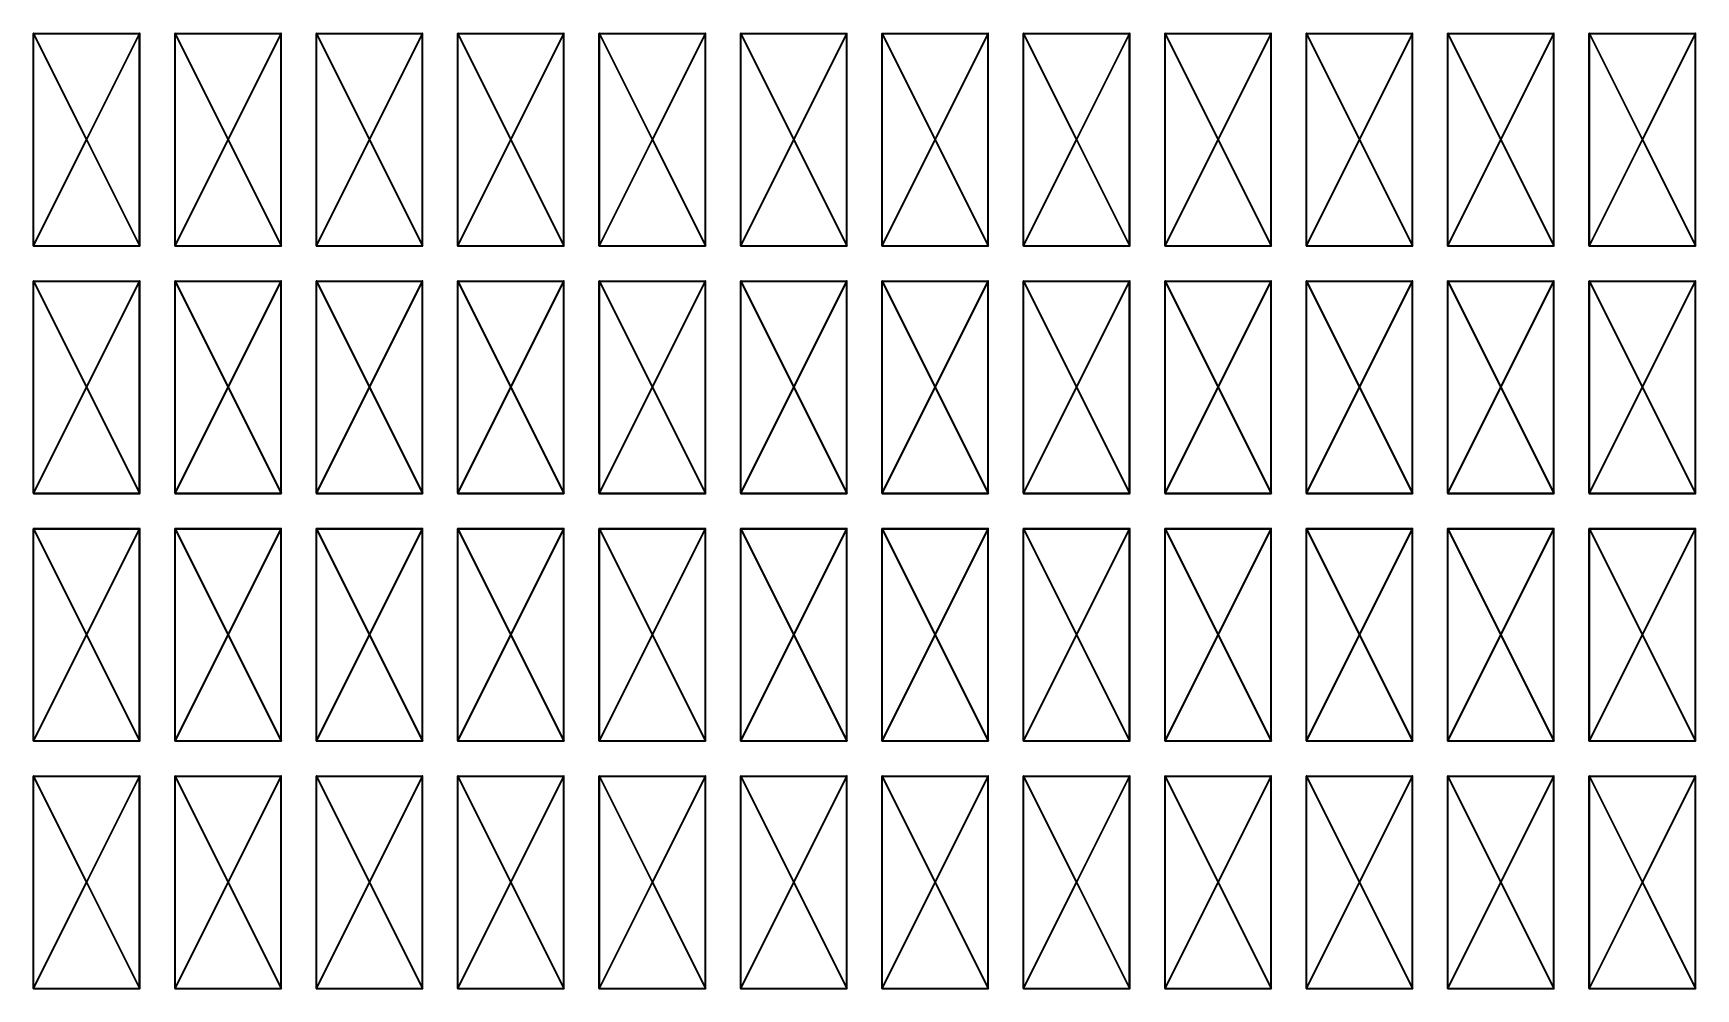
# Model space of a CAD drawing. Extents: x 180 to 415, y -346 to -71.
# Drawn here: x 179.9 to 415.1, y -346 to -210.9 of the extents above; entities that cross this region are included whole.
import ezdxf

# ---------------------------------------------------------------- set-up
doc = ezdxf.new("R2010")
doc.units = 0
doc.header["$MEASUREMENT"] = 0
doc.layers.add('BLACK', color=7, linetype='CONTINUOUS')

msp = doc.modelspace()

# ---------------------------------------------------------------- linework, layer by layer
at = {"layer": 'Black'}
for p, q in [((179.95, -240.989), (179.95, -210.989)), ((179.955, -240.967), (194.955, -210.967)), ((179.955, -211.011), (194.955, -241.011)), ((180, -210.939), (195, -210.939)), ((180, -211.039), (195, -211.039)), ((180.045, -210.967), (195.045, -240.967)), ((180.045, -241.011), (195.045, -211.011)), ((180.05, -240.989), (180.05, -210.989)), ((194.95, -240.989), (194.95, -210.989)), ((195.05, -240.989), (195.05, -210.989)), ((199.95, -240.989), (199.95, -210.989)), ((199.955, -240.967), (214.955, -210.967)), ((199.955, -211.011), (214.955, -241.011)), ((200, -210.939), (215, -210.939)), ((200, -211.039), (215, -211.039)), ((200.045, -210.967), (215.045, -240.967)), ((200.045, -241.011), (215.045, -211.011)), ((200.05, -240.989), (200.05, -210.989)), ((214.95, -240.989), (214.95, -210.989)), ((215.05, -240.989), (215.05, -210.989)), ((219.95, -240.989), (219.95, -210.989)), ((219.955, -240.967), (234.955, -210.967)), ((219.955, -211.011), (234.955, -241.011)), ((220, -210.939), (235, -210.939)), ((220, -211.039), (235, -211.039)), ((220.045, -210.967), (235.045, -240.967)), ((220.045, -241.011), (235.045, -211.011)), ((220.05, -240.989), (220.05, -210.989)), ((234.95, -240.989), (234.95, -210.989)), ((235.05, -240.989), (235.05, -210.989)), ((239.95, -240.989), (239.95, -210.989)), ((239.955, -240.967), (254.955, -210.967)), ((239.955, -211.011), (254.955, -241.011)), ((240, -210.939), (255, -210.939)), ((240, -211.039), (255, -211.039)), ((240.045, -210.967), (255.045, -240.967)), ((240.045, -241.011), (255.045, -211.011)), ((240.05, -240.989), (240.05, -210.989)), ((254.95, -240.989), (254.95, -210.989)), ((255.05, -240.989), (255.05, -210.989)), ((259.95, -240.989), (259.95, -210.989)), ((259.955, -240.967), (274.955, -210.967)), ((259.955, -211.011), (274.955, -241.011)), ((260, -210.939), (275, -210.939)), ((260, -211.039), (275, -211.039)), ((260.045, -210.967), (275.045, -240.967)), ((260.045, -241.011), (275.045, -211.011)), ((260.05, -240.989), (260.05, -210.989)), ((274.95, -240.989), (274.95, -210.989)), ((275.05, -240.989), (275.05, -210.989)), ((279.95, -240.989), (279.95, -210.989)), ((279.955, -240.967), (294.955, -210.967)), ((279.955, -211.011), (294.955, -241.011)), ((280, -210.939), (295, -210.939)), ((280, -211.039), (295, -211.039)), ((280.045, -210.967), (295.045, -240.967)), ((280.045, -241.011), (295.045, -211.011)), ((280.05, -240.989), (280.05, -210.989)), ((294.95, -240.989), (294.95, -210.989)), ((295.05, -240.989), (295.05, -210.989)), ((299.95, -240.989), (299.95, -210.989)), ((299.955, -240.967), (314.955, -210.967)), ((299.955, -211.011), (314.955, -241.011)), ((300, -210.939), (315, -210.939)), ((300, -211.039), (315, -211.039)), ((300.045, -210.967), (315.045, -240.967)), ((300.045, -241.011), (315.045, -211.011)), ((300.05, -240.989), (300.05, -210.989)), ((314.95, -240.989), (314.95, -210.989)), ((315.05, -240.989), (315.05, -210.989)), ((319.95, -240.989), (319.95, -210.989)), ((319.955, -240.967), (334.955, -210.967)), ((319.955, -211.011), (334.955, -241.011)), ((320, -210.939), (335, -210.939)), ((320, -211.039), (335, -211.039)), ((320.045, -210.967), (335.045, -240.967)), ((320.045, -241.011), (335.045, -211.011)), ((320.05, -240.989), (320.05, -210.989)), ((334.95, -240.989), (334.95, -210.989)), ((335.05, -240.989), (335.05, -210.989)), ((339.95, -240.989), (339.95, -210.989)), ((339.955, -240.967), (354.955, -210.967)), ((339.955, -211.011), (354.955, -241.011)), ((340, -210.939), (355, -210.939)), ((340, -211.039), (355, -211.039)), ((340.045, -210.967), (355.045, -240.967)), ((340.045, -241.011), (355.045, -211.011)), ((340.05, -240.989), (340.05, -210.989)), ((354.95, -240.989), (354.95, -210.989)), ((355.05, -240.989), (355.05, -210.989)), ((359.95, -240.989), (359.95, -210.989)), ((359.955, -240.967), (374.955, -210.967)), ((359.955, -211.011), (374.955, -241.011)), ((360, -210.939), (375, -210.939)), ((360, -211.039), (375, -211.039)), ((360.045, -210.967), (375.045, -240.967)), ((360.045, -241.011), (375.045, -211.011)), ((360.05, -240.989), (360.05, -210.989)), ((374.95, -240.989), (374.95, -210.989)), ((375.05, -240.989), (375.05, -210.989)), ((379.95, -240.989), (379.95, -210.989)), ((379.955, -240.967), (394.955, -210.967)), ((379.955, -211.011), (394.955, -241.011)), ((380, -210.939), (395, -210.939)), ((380, -211.039), (395, -211.039)), ((380.045, -210.967), (395.045, -240.967)), ((380.045, -241.011), (395.045, -211.011)), ((380.05, -240.989), (380.05, -210.989)), ((394.95, -240.989), (394.95, -210.989)), ((395.05, -240.989), (395.05, -210.989)), ((399.95, -240.989), (399.95, -210.989)), ((399.955, -240.967), (414.955, -210.967)), ((399.955, -211.011), (414.955, -241.011)), ((400, -210.939), (415, -210.939)), ((400, -211.039), (415, -211.039)), ((400.045, -210.967), (415.045, -240.967)), ((400.045, -241.011), (415.045, -211.011)), ((400.05, -240.989), (400.05, -210.989)), ((414.95, -240.989), (414.95, -210.989)), ((415.05, -240.989), (415.05, -210.989)), ((180, -240.939), (195, -240.939)), ((180, -241.039), (195, -241.039)), ((200, -240.939), (215, -240.939)), ((200, -241.039), (215, -241.039)), ((220, -240.939), (235, -240.939)), ((220, -241.039), (235, -241.039)), ((240, -240.939), (255, -240.939)), ((240, -241.039), (255, -241.039)), ((260, -240.939), (275, -240.939)), ((260, -241.039), (275, -241.039)), ((280, -240.939), (295, -240.939)), ((280, -241.039), (295, -241.039)), ((300, -240.939), (315, -240.939)), ((300, -241.039), (315, -241.039)), ((320, -240.939), (335, -240.939)), ((320, -241.039), (335, -241.039)), ((340, -240.939), (355, -240.939)), ((340, -241.039), (355, -241.039)), ((360, -240.939), (375, -240.939)), ((360, -241.039), (375, -241.039)), ((380, -240.939), (395, -240.939)), ((380, -241.039), (395, -241.039)), ((400, -240.939), (415, -240.939)), ((400, -241.039), (415, -241.039)), ((179.95, -275.989), (179.95, -245.989)), ((179.955, -275.967), (194.955, -245.967)), ((179.955, -246.011), (194.955, -276.011)), ((180, -245.939), (195, -245.939)), ((180, -246.039), (195, -246.039)), ((180.045, -245.967), (195.045, -275.967)), ((180.045, -276.011), (195.045, -246.011)), ((180.05, -275.989), (180.05, -245.989)), ((194.95, -275.989), (194.95, -245.989)), ((195.05, -275.989), (195.05, -245.989)), ((199.95, -275.989), (199.95, -245.989)), ((199.955, -275.967), (214.955, -245.967)), ((199.955, -246.011), (214.955, -276.011)), ((200, -245.939), (215, -245.939)), ((200, -246.039), (215, -246.039)), ((200.045, -245.967), (215.045, -275.967)), ((200.045, -276.011), (215.045, -246.011)), ((200.05, -275.989), (200.05, -245.989)), ((214.95, -275.989), (214.95, -245.989)), ((215.05, -275.989), (215.05, -245.989)), ((219.95, -275.989), (219.95, -245.989)), ((219.955, -275.967), (234.955, -245.967)), ((219.955, -246.011), (234.955, -276.011)), ((220, -245.939), (235, -245.939)), ((220, -246.039), (235, -246.039)), ((220.045, -245.967), (235.045, -275.967)), ((220.045, -276.011), (235.045, -246.011)), ((220.05, -275.989), (220.05, -245.989)), ((234.95, -275.989), (234.95, -245.989)), ((235.05, -275.989), (235.05, -245.989)), ((239.95, -275.989), (239.95, -245.989)), ((239.955, -275.967), (254.955, -245.967)), ((239.955, -246.011), (254.955, -276.011)), ((240, -245.939), (255, -245.939)), ((240, -246.039), (255, -246.039)), ((240.045, -245.967), (255.045, -275.967)), ((240.045, -276.011), (255.045, -246.011)), ((240.05, -275.989), (240.05, -245.989)), ((254.95, -275.989), (254.95, -245.989)), ((255.05, -275.989), (255.05, -245.989)), ((259.95, -275.989), (259.95, -245.989)), ((259.955, -275.967), (274.955, -245.967)), ((259.955, -246.011), (274.955, -276.011)), ((260, -245.939), (275, -245.939)), ((260, -246.039), (275, -246.039)), ((260.045, -245.967), (275.045, -275.967)), ((260.045, -276.011), (275.045, -246.011)), ((260.05, -275.989), (260.05, -245.989)), ((274.95, -275.989), (274.95, -245.989)), ((275.05, -275.989), (275.05, -245.989)), ((279.95, -275.989), (279.95, -245.989)), ((279.955, -275.967), (294.955, -245.967)), ((279.955, -246.011), (294.955, -276.011)), ((280, -245.939), (295, -245.939)), ((280, -246.039), (295, -246.039)), ((280.045, -245.967), (295.045, -275.967)), ((280.045, -276.011), (295.045, -246.011)), ((280.05, -275.989), (280.05, -245.989)), ((294.95, -275.989), (294.95, -245.989)), ((295.05, -275.989), (295.05, -245.989)), ((299.95, -275.989), (299.95, -245.989)), ((299.955, -275.967), (314.955, -245.967)), ((299.955, -246.011), (314.955, -276.011)), ((300, -245.939), (315, -245.939)), ((300, -246.039), (315, -246.039)), ((300.045, -245.967), (315.045, -275.967)), ((300.045, -276.011), (315.045, -246.011)), ((300.05, -275.989), (300.05, -245.989)), ((314.95, -275.989), (314.95, -245.989)), ((315.05, -275.989), (315.05, -245.989)), ((319.95, -275.989), (319.95, -245.989)), ((319.955, -275.967), (334.955, -245.967)), ((319.955, -246.011), (334.955, -276.011)), ((320, -245.939), (335, -245.939)), ((320, -246.039), (335, -246.039)), ((320.045, -245.967), (335.045, -275.967)), ((320.045, -276.011), (335.045, -246.011)), ((320.05, -275.989), (320.05, -245.989)), ((334.95, -275.989), (334.95, -245.989)), ((335.05, -275.989), (335.05, -245.989)), ((339.95, -275.989), (339.95, -245.989)), ((339.955, -275.967), (354.955, -245.967)), ((339.955, -246.011), (354.955, -276.011)), ((340, -245.939), (355, -245.939)), ((340, -246.039), (355, -246.039)), ((340.045, -245.967), (355.045, -275.967)), ((340.045, -276.011), (355.045, -246.011)), ((340.05, -275.989), (340.05, -245.989)), ((354.95, -275.989), (354.95, -245.989)), ((355.05, -275.989), (355.05, -245.989)), ((359.95, -275.989), (359.95, -245.989)), ((359.955, -275.967), (374.955, -245.967)), ((359.955, -246.011), (374.955, -276.011)), ((360, -245.939), (375, -245.939)), ((360, -246.039), (375, -246.039)), ((360.045, -245.967), (375.045, -275.967)), ((360.045, -276.011), (375.045, -246.011)), ((360.05, -275.989), (360.05, -245.989)), ((374.95, -275.989), (374.95, -245.989)), ((375.05, -275.989), (375.05, -245.989)), ((379.95, -275.989), (379.95, -245.989)), ((379.955, -275.967), (394.955, -245.967)), ((379.955, -246.011), (394.955, -276.011)), ((380, -245.939), (395, -245.939)), ((380, -246.039), (395, -246.039)), ((380.045, -245.967), (395.045, -275.967)), ((380.045, -276.011), (395.045, -246.011)), ((380.05, -275.989), (380.05, -245.989)), ((394.95, -275.989), (394.95, -245.989)), ((395.05, -275.989), (395.05, -245.989)), ((399.95, -275.989), (399.95, -245.989)), ((399.955, -275.967), (414.955, -245.967)), ((399.955, -246.011), (414.955, -276.011)), ((400, -245.939), (415, -245.939)), ((400, -246.039), (415, -246.039)), ((400.045, -245.967), (415.045, -275.967)), ((400.045, -276.011), (415.045, -246.011)), ((400.05, -275.989), (400.05, -245.989)), ((414.95, -275.989), (414.95, -245.989)), ((415.05, -275.989), (415.05, -245.989)), ((180, -275.939), (195, -275.939)), ((180, -276.039), (195, -276.039)), ((200, -275.939), (215, -275.939)), ((200, -276.039), (215, -276.039)), ((220, -275.939), (235, -275.939)), ((220, -276.039), (235, -276.039)), ((240, -275.939), (255, -275.939)), ((240, -276.039), (255, -276.039)), ((260, -275.939), (275, -275.939)), ((260, -276.039), (275, -276.039)), ((280, -275.939), (295, -275.939)), ((280, -276.039), (295, -276.039)), ((300, -275.939), (315, -275.939)), ((300, -276.039), (315, -276.039)), ((320, -275.939), (335, -275.939)), ((320, -276.039), (335, -276.039)), ((340, -275.939), (355, -275.939)), ((340, -276.039), (355, -276.039)), ((360, -275.939), (375, -275.939)), ((360, -276.039), (375, -276.039)), ((380, -275.939), (395, -275.939)), ((380, -276.039), (395, -276.039)), ((400, -275.939), (415, -275.939)), ((400, -276.039), (415, -276.039)), ((179.95, -310.989), (179.95, -280.989)), ((179.955, -310.967), (194.955, -280.967)), ((179.955, -310.967), (194.955, -280.967)), ((179.955, -281.011), (194.955, -311.011)), ((179.955, -281.011), (194.955, -311.011)), ((180, -280.939), (195, -280.939)), ((180, -281.039), (195, -281.039)), ((180.045, -280.967), (195.045, -310.967)), ((180.045, -280.967), (195.045, -310.967)), ((180.045, -311.011), (195.045, -281.011)), ((180.045, -311.011), (195.045, -281.011)), ((180.05, -310.989), (180.05, -280.989)), ((194.95, -310.989), (194.95, -280.989)), ((195.05, -310.989), (195.05, -280.989)), ((199.95, -310.989), (199.95, -280.989)), ((199.955, -310.967), (214.955, -280.967)), ((199.955, -281.011), (214.955, -311.011)), ((200, -280.939), (215, -280.939)), ((200, -281.039), (215, -281.039)), ((200.045, -280.967), (215.045, -310.967)), ((200.045, -311.011), (215.045, -281.011)), ((200.05, -310.989), (200.05, -280.989)), ((214.95, -310.989), (214.95, -280.989)), ((215.05, -310.989), (215.05, -280.989)), ((219.95, -310.989), (219.95, -280.989)), ((219.955, -310.967), (234.955, -280.967)), ((219.955, -281.011), (234.955, -311.011)), ((220, -280.939), (235, -280.939)), ((220, -281.039), (235, -281.039)), ((220.045, -280.967), (235.045, -310.967)), ((220.045, -311.011), (235.045, -281.011)), ((220.05, -310.989), (220.05, -280.989)), ((234.95, -310.989), (234.95, -280.989)), ((235.05, -310.989), (235.05, -280.989)), ((239.95, -310.989), (239.95, -280.989)), ((239.955, -310.967), (254.955, -280.967)), ((239.955, -281.011), (254.955, -311.011)), ((240, -280.939), (255, -280.939)), ((240, -281.039), (255, -281.039)), ((240.045, -280.967), (255.045, -310.967)), ((240.045, -311.011), (255.045, -281.011)), ((240.05, -310.989), (240.05, -280.989)), ((254.95, -310.989), (254.95, -280.989)), ((255.05, -310.989), (255.05, -280.989)), ((259.95, -310.989), (259.95, -280.989)), ((259.955, -310.967), (274.955, -280.967)), ((259.955, -281.011), (274.955, -311.011)), ((260, -280.939), (275, -280.939)), ((260, -281.039), (275, -281.039)), ((260.045, -280.967), (275.045, -310.967)), ((260.045, -311.011), (275.045, -281.011)), ((260.05, -310.989), (260.05, -280.989)), ((274.95, -310.989), (274.95, -280.989)), ((275.05, -310.989), (275.05, -280.989)), ((279.95, -310.989), (279.95, -280.989)), ((279.955, -310.967), (294.955, -280.967)), ((279.955, -281.011), (294.955, -311.011)), ((280, -280.939), (295, -280.939)), ((280, -281.039), (295, -281.039)), ((280.045, -280.967), (295.045, -310.967)), ((280.045, -311.011), (295.045, -281.011)), ((280.05, -310.989), (280.05, -280.989)), ((294.95, -310.989), (294.95, -280.989)), ((295.05, -310.989), (295.05, -280.989)), ((299.95, -310.989), (299.95, -280.989)), ((299.955, -310.967), (314.955, -280.967)), ((299.955, -281.011), (314.955, -311.011)), ((300, -280.939), (315, -280.939)), ((300, -281.039), (315, -281.039)), ((300.045, -280.967), (315.045, -310.967)), ((300.045, -311.011), (315.045, -281.011)), ((300.05, -310.989), (300.05, -280.989)), ((314.95, -310.989), (314.95, -280.989)), ((315.05, -310.989), (315.05, -280.989)), ((319.95, -310.989), (319.95, -280.989)), ((319.955, -310.967), (334.955, -280.967)), ((319.955, -281.011), (334.955, -311.011)), ((320, -280.939), (335, -280.939)), ((320, -281.039), (335, -281.039)), ((320.045, -280.967), (335.045, -310.967)), ((320.045, -311.011), (335.045, -281.011)), ((320.05, -310.989), (320.05, -280.989)), ((334.95, -310.989), (334.95, -280.989)), ((335.05, -310.989), (335.05, -280.989)), ((339.95, -310.989), (339.95, -280.989)), ((339.955, -310.967), (354.955, -280.967)), ((339.955, -281.011), (354.955, -311.011)), ((340, -280.939), (355, -280.939)), ((340, -281.039), (355, -281.039)), ((340.045, -280.967), (355.045, -310.967)), ((340.045, -311.011), (355.045, -281.011)), ((340.05, -310.989), (340.05, -280.989)), ((354.95, -310.989), (354.95, -280.989)), ((355.05, -310.989), (355.05, -280.989)), ((359.95, -310.989), (359.95, -280.989)), ((359.955, -310.967), (374.955, -280.967)), ((359.955, -281.011), (374.955, -311.011)), ((360, -280.939), (375, -280.939)), ((360, -281.039), (375, -281.039)), ((360.045, -280.967), (375.045, -310.967)), ((360.045, -311.011), (375.045, -281.011)), ((360.05, -310.989), (360.05, -280.989)), ((374.95, -310.989), (374.95, -280.989)), ((375.05, -310.989), (375.05, -280.989)), ((379.95, -310.989), (379.95, -280.989)), ((379.955, -310.967), (394.955, -280.967)), ((379.955, -281.011), (394.955, -311.011)), ((380, -280.939), (395, -280.939)), ((380, -281.039), (395, -281.039)), ((380.045, -280.967), (395.045, -310.967)), ((380.045, -311.011), (395.045, -281.011)), ((380.05, -310.989), (380.05, -280.989)), ((394.95, -310.989), (394.95, -280.989)), ((395.05, -310.989), (395.05, -280.989)), ((399.95, -310.989), (399.95, -280.989)), ((399.955, -310.967), (414.955, -280.967)), ((399.955, -281.011), (414.955, -311.011)), ((400, -280.939), (415, -280.939)), ((400, -281.039), (415, -281.039)), ((400.045, -280.967), (415.045, -310.967)), ((400.045, -311.011), (415.045, -281.011)), ((400.05, -310.989), (400.05, -280.989)), ((414.95, -310.989), (414.95, -280.989)), ((415.05, -310.989), (415.05, -280.989)), ((180, -310.939), (195, -310.939)), ((180, -311.039), (195, -311.039)), ((200, -310.939), (215, -310.939)), ((200, -311.039), (215, -311.039)), ((220, -310.939), (235, -310.939)), ((220, -311.039), (235, -311.039)), ((240, -310.939), (255, -310.939)), ((240, -311.039), (255, -311.039)), ((260, -310.939), (275, -310.939)), ((260, -311.039), (275, -311.039)), ((280, -310.939), (295, -310.939)), ((280, -311.039), (295, -311.039)), ((300, -310.939), (315, -310.939)), ((300, -311.039), (315, -311.039)), ((320, -310.939), (335, -310.939)), ((320, -311.039), (335, -311.039)), ((340, -310.939), (355, -310.939)), ((340, -311.039), (355, -311.039)), ((360, -310.939), (375, -310.939)), ((360, -311.039), (375, -311.039)), ((380, -310.939), (395, -310.939)), ((380, -311.039), (395, -311.039)), ((400, -310.939), (415, -310.939)), ((400, -311.039), (415, -311.039)), ((179.95, -345.989), (179.95, -315.989)), ((179.955, -345.967), (194.955, -315.967)), ((179.955, -345.967), (194.955, -315.967)), ((179.955, -316.011), (194.955, -346.011)), ((179.955, -316.011), (194.955, -346.011)), ((180, -315.939), (195, -315.939)), ((180, -316.039), (195, -316.039)), ((180.045, -315.967), (195.045, -345.967)), ((180.045, -315.967), (195.045, -345.967)), ((180.045, -346.011), (195.045, -316.011)), ((180.045, -346.011), (195.045, -316.011)), ((180.05, -345.989), (180.05, -315.989)), ((194.95, -345.989), (194.95, -315.989)), ((195.05, -345.989), (195.05, -315.989)), ((199.95, -345.989), (199.95, -315.989)), ((199.955, -345.967), (214.955, -315.967)), ((199.955, -345.967), (214.955, -315.967)), ((199.955, -316.011), (214.955, -346.011)), ((199.955, -316.011), (214.955, -346.011)), ((200, -315.939), (215, -315.939)), ((200, -316.039), (215, -316.039)), ((200.045, -315.967), (215.045, -345.967)), ((200.045, -315.967), (215.045, -345.967)), ((200.045, -346.011), (215.045, -316.011)), ((200.045, -346.011), (215.045, -316.011)), ((200.05, -345.989), (200.05, -315.989)), ((214.95, -345.989), (214.95, -315.989)), ((215.05, -345.989), (215.05, -315.989)), ((219.95, -345.989), (219.95, -315.989)), ((219.955, -345.967), (234.955, -315.967)), ((219.955, -316.011), (234.955, -346.011)), ((220, -315.939), (235, -315.939)), ((220, -316.039), (235, -316.039)), ((220.045, -315.967), (235.045, -345.967)), ((220.045, -346.011), (235.045, -316.011)), ((220.05, -345.989), (220.05, -315.989)), ((234.95, -345.989), (234.95, -315.989)), ((235.05, -345.989), (235.05, -315.989)), ((239.95, -345.989), (239.95, -315.989)), ((239.955, -345.967), (254.955, -315.967)), ((239.955, -316.011), (254.955, -346.011)), ((240, -315.939), (255, -315.939)), ((240, -316.039), (255, -316.039)), ((240.045, -315.967), (255.045, -345.967)), ((240.045, -346.011), (255.045, -316.011)), ((240.05, -345.989), (240.05, -315.989)), ((254.95, -345.989), (254.95, -315.989)), ((255.05, -345.989), (255.05, -315.989)), ((259.95, -345.989), (259.95, -315.989)), ((259.955, -345.967), (274.955, -315.967)), ((259.955, -316.011), (274.955, -346.011)), ((260, -315.939), (275, -315.939)), ((260, -316.039), (275, -316.039)), ((260.045, -315.967), (275.045, -345.967)), ((260.045, -346.011), (275.045, -316.011)), ((260.05, -345.989), (260.05, -315.989)), ((274.95, -345.989), (274.95, -315.989)), ((275.05, -345.989), (275.05, -315.989)), ((279.95, -345.989), (279.95, -315.989)), ((279.955, -345.967), (294.955, -315.967)), ((279.955, -316.011), (294.955, -346.011)), ((280, -315.939), (295, -315.939)), ((280, -316.039), (295, -316.039)), ((280.045, -315.967), (295.045, -345.967)), ((280.045, -346.011), (295.045, -316.011)), ((280.05, -345.989), (280.05, -315.989)), ((294.95, -345.989), (294.95, -315.989)), ((295.05, -345.989), (295.05, -315.989)), ((299.95, -345.989), (299.95, -315.989)), ((299.955, -345.967), (314.955, -315.967)), ((299.955, -316.011), (314.955, -346.011)), ((300, -315.939), (315, -315.939)), ((300, -316.039), (315, -316.039)), ((300.045, -315.967), (315.045, -345.967)), ((300.045, -346.011), (315.045, -316.011)), ((300.05, -345.989), (300.05, -315.989)), ((314.95, -345.989), (314.95, -315.989)), ((315.05, -345.989), (315.05, -315.989)), ((319.95, -345.989), (319.95, -315.989)), ((319.955, -345.967), (334.955, -315.967)), ((319.955, -316.011), (334.955, -346.011)), ((320, -315.939), (335, -315.939)), ((320, -316.039), (335, -316.039)), ((320.045, -315.967), (335.045, -345.967)), ((320.045, -346.011), (335.045, -316.011)), ((320.05, -345.989), (320.05, -315.989)), ((334.95, -345.989), (334.95, -315.989)), ((335.05, -345.989), (335.05, -315.989)), ((339.95, -345.989), (339.95, -315.989)), ((339.955, -345.967), (354.955, -315.967)), ((339.955, -316.011), (354.955, -346.011)), ((340, -315.939), (355, -315.939)), ((340, -316.039), (355, -316.039)), ((340.045, -315.967), (355.045, -345.967)), ((340.045, -346.011), (355.045, -316.011)), ((340.05, -345.989), (340.05, -315.989)), ((354.95, -345.989), (354.95, -315.989)), ((355.05, -345.989), (355.05, -315.989)), ((359.95, -345.989), (359.95, -315.989)), ((359.955, -345.967), (374.955, -315.967)), ((359.955, -316.011), (374.955, -346.011)), ((360, -315.939), (375, -315.939)), ((360, -316.039), (375, -316.039)), ((360.045, -315.967), (375.045, -345.967)), ((360.045, -346.011), (375.045, -316.011)), ((360.05, -345.989), (360.05, -315.989)), ((374.95, -345.989), (374.95, -315.989)), ((375.05, -345.989), (375.05, -315.989)), ((379.95, -345.989), (379.95, -315.989)), ((379.955, -345.967), (394.955, -315.967)), ((379.955, -316.011), (394.955, -346.011)), ((380, -315.939), (395, -315.939)), ((380, -316.039), (395, -316.039)), ((380.045, -315.967), (395.045, -345.967)), ((380.045, -346.011), (395.045, -316.011)), ((380.05, -345.989), (380.05, -315.989)), ((394.95, -345.989), (394.95, -315.989)), ((395.05, -345.989), (395.05, -315.989)), ((399.95, -345.989), (399.95, -315.989)), ((399.955, -345.967), (414.955, -315.967)), ((399.955, -316.011), (414.955, -346.011)), ((400, -315.939), (415, -315.939)), ((400, -316.039), (415, -316.039)), ((400.045, -315.967), (415.045, -345.967)), ((400.045, -346.011), (415.045, -316.011)), ((400.05, -345.989), (400.05, -315.989)), ((414.95, -345.989), (414.95, -315.989)), ((415.05, -345.989), (415.05, -315.989)), ((180, -345.939), (195, -345.939)), ((180, -346.039), (195, -346.039)), ((200, -345.939), (215, -345.939)), ((200, -346.039), (215, -346.039)), ((220, -345.939), (235, -345.939)), ((220, -346.039), (235, -346.039)), ((240, -345.939), (255, -345.939)), ((240, -346.039), (255, -346.039)), ((260, -345.939), (275, -345.939)), ((260, -346.039), (275, -346.039)), ((280, -345.939), (295, -345.939)), ((280, -346.039), (295, -346.039)), ((300, -345.939), (315, -345.939)), ((300, -346.039), (315, -346.039)), ((320, -345.939), (335, -345.939)), ((320, -346.039), (335, -346.039)), ((340, -345.939), (355, -345.939)), ((340, -346.039), (355, -346.039)), ((360, -345.939), (375, -345.939)), ((360, -346.039), (375, -346.039)), ((380, -345.939), (395, -345.939)), ((380, -346.039), (395, -346.039)), ((400, -345.939), (415, -345.939)), ((400, -346.039), (415, -346.039))]:
    msp.add_line(p, q, dxfattribs=at)
for centre, start, end in [((180, -210.989), 26.5651, 206.565), ((180, -210.989), 90, 270), ((180, -210.989), 360, 540), ((195, -210.989), 360, 540), ((195, -210.989), 333.435, 513.435), ((195, -210.989), 270, 450), ((200, -210.989), 26.5651, 206.565), ((200, -210.989), 90, 270), ((200, -210.989), 360, 540), ((215, -210.989), 360, 540), ((215, -210.989), 333.435, 513.435), ((215, -210.989), 270, 450), ((220, -210.989), 26.5651, 206.565), ((220, -210.989), 90, 270), ((220, -210.989), 360, 540), ((235, -210.989), 360, 540), ((235, -210.989), 333.435, 513.435), ((235, -210.989), 270, 450), ((240, -210.989), 26.5651, 206.565), ((240, -210.989), 90, 270), ((240, -210.989), 360, 540), ((255, -210.989), 360, 540), ((255, -210.989), 333.435, 513.435), ((255, -210.989), 270, 450), ((260, -210.989), 26.5651, 206.565), ((260, -210.989), 90, 270), ((260, -210.989), 360, 540), ((275, -210.989), 360, 540), ((275, -210.989), 333.435, 513.435), ((275, -210.989), 270, 450), ((280, -210.989), 26.5651, 206.565), ((280, -210.989), 90, 270), ((280, -210.989), 360, 540), ((295, -210.989), 360, 540), ((295, -210.989), 333.435, 513.435), ((295, -210.989), 270, 450), ((300, -210.989), 26.5651, 206.565), ((300, -210.989), 90, 270), ((300, -210.989), 360, 540), ((315, -210.989), 360, 540), ((315, -210.989), 333.435, 513.435), ((315, -210.989), 270, 450), ((320, -210.989), 26.5651, 206.565), ((320, -210.989), 90, 270), ((320, -210.989), 360, 540), ((335, -210.989), 360, 540), ((335, -210.989), 333.435, 513.435), ((335, -210.989), 270, 450), ((340, -210.989), 26.5651, 206.565), ((340, -210.989), 90, 270), ((340, -210.989), 360, 540), ((355, -210.989), 360, 540), ((355, -210.989), 333.435, 513.435), ((355, -210.989), 270, 450), ((360, -210.989), 26.5651, 206.565), ((360, -210.989), 90, 270), ((360, -210.989), 360, 540), ((375, -210.989), 360, 540), ((375, -210.989), 333.435, 513.435), ((375, -210.989), 270, 450), ((380, -210.989), 26.5651, 206.565), ((380, -210.989), 90, 270), ((380, -210.989), 360, 540), ((395, -210.989), 360, 540), ((395, -210.989), 333.435, 513.435), ((395, -210.989), 270, 450), ((400, -210.989), 26.5651, 206.565), ((400, -210.989), 90, 270), ((400, -210.989), 360, 540), ((415, -210.989), 360, 540), ((415, -210.989), 333.435, 513.435), ((415, -210.989), 270, 450), ((180, -240.989), 90, 270), ((180, -240.989), 153.435, 333.435), ((180, -240.989), 180, 360), ((195, -240.989), 180, 360), ((195, -240.989), 206.565, 386.565), ((195, -240.989), 270, 450), ((200, -240.989), 90, 270), ((200, -240.989), 153.435, 333.435), ((200, -240.989), 180, 360), ((215, -240.989), 180, 360), ((215, -240.989), 206.565, 386.565), ((215, -240.989), 270, 450), ((220, -240.989), 90, 270), ((220, -240.989), 153.435, 333.435), ((220, -240.989), 180, 360), ((235, -240.989), 180, 360), ((235, -240.989), 206.565, 386.565), ((235, -240.989), 270, 450), ((240, -240.989), 90, 270), ((240, -240.989), 153.435, 333.435), ((240, -240.989), 180, 360), ((255, -240.989), 180, 360), ((255, -240.989), 206.565, 386.565), ((255, -240.989), 270, 450), ((260, -240.989), 90, 270), ((260, -240.989), 153.435, 333.435), ((260, -240.989), 180, 360), ((275, -240.989), 180, 360), ((275, -240.989), 206.565, 386.565), ((275, -240.989), 270, 450), ((280, -240.989), 90, 270), ((280, -240.989), 153.435, 333.435), ((280, -240.989), 180, 360), ((295, -240.989), 180, 360), ((295, -240.989), 206.565, 386.565), ((295, -240.989), 270, 450), ((300, -240.989), 90, 270), ((300, -240.989), 153.435, 333.435), ((300, -240.989), 180, 360), ((315, -240.989), 180, 360), ((315, -240.989), 206.565, 386.565), ((315, -240.989), 270, 450), ((320, -240.989), 90, 270), ((320, -240.989), 153.435, 333.435), ((320, -240.989), 180, 360), ((335, -240.989), 180, 360), ((335, -240.989), 206.565, 386.565), ((335, -240.989), 270, 450), ((340, -240.989), 90, 270), ((340, -240.989), 153.435, 333.435), ((340, -240.989), 180, 360), ((355, -240.989), 180, 360), ((355, -240.989), 206.565, 386.565), ((355, -240.989), 270, 450), ((360, -240.989), 90, 270), ((360, -240.989), 153.435, 333.435), ((360, -240.989), 180, 360), ((375, -240.989), 180, 360), ((375, -240.989), 206.565, 386.565), ((375, -240.989), 270, 450), ((380, -240.989), 90, 270), ((380, -240.989), 153.435, 333.435), ((380, -240.989), 180, 360), ((395, -240.989), 180, 360), ((395, -240.989), 206.565, 386.565), ((395, -240.989), 270, 450), ((400, -240.989), 90, 270), ((400, -240.989), 153.435, 333.435), ((400, -240.989), 180, 360), ((415, -240.989), 180, 360), ((415, -240.989), 206.565, 386.565), ((415, -240.989), 270, 450), ((180, -245.989), 26.5651, 206.565), ((180, -245.989), 90, 270), ((180, -245.989), 360, 540), ((195, -245.989), 360, 540), ((195, -245.989), 333.435, 513.435), ((195, -245.989), 270, 450), ((200, -245.989), 26.5651, 206.565), ((200, -245.989), 90, 270), ((200, -245.989), 360, 540), ((215, -245.989), 360, 540), ((215, -245.989), 333.435, 513.435), ((215, -245.989), 270, 450), ((220, -245.989), 26.5651, 206.565), ((220, -245.989), 90, 270), ((220, -245.989), 360, 540), ((235, -245.989), 360, 540), ((235, -245.989), 333.435, 513.435), ((235, -245.989), 270, 450), ((240, -245.989), 26.5651, 206.565), ((240, -245.989), 90, 270), ((240, -245.989), 360, 540), ((255, -245.989), 360, 540), ((255, -245.989), 333.435, 513.435), ((255, -245.989), 270, 450), ((260, -245.989), 26.5651, 206.565), ((260, -245.989), 90, 270), ((260, -245.989), 360, 540), ((275, -245.989), 360, 540), ((275, -245.989), 333.435, 513.435), ((275, -245.989), 270, 450), ((280, -245.989), 26.5651, 206.565), ((280, -245.989), 90, 270), ((280, -245.989), 360, 540), ((295, -245.989), 360, 540), ((295, -245.989), 333.435, 513.435), ((295, -245.989), 270, 450), ((300, -245.989), 26.5651, 206.565), ((300, -245.989), 90, 270), ((300, -245.989), 360, 540), ((315, -245.989), 360, 540), ((315, -245.989), 333.435, 513.435), ((315, -245.989), 270, 450), ((320, -245.989), 26.5651, 206.565), ((320, -245.989), 90, 270), ((320, -245.989), 360, 540), ((335, -245.989), 360, 540), ((335, -245.989), 333.435, 513.435), ((335, -245.989), 270, 450), ((340, -245.989), 26.5651, 206.565), ((340, -245.989), 90, 270), ((340, -245.989), 360, 540), ((355, -245.989), 360, 540), ((355, -245.989), 333.435, 513.435), ((355, -245.989), 270, 450), ((360, -245.989), 26.5651, 206.565), ((360, -245.989), 90, 270), ((360, -245.989), 360, 540), ((375, -245.989), 360, 540), ((375, -245.989), 333.435, 513.435), ((375, -245.989), 270, 450), ((380, -245.989), 26.5651, 206.565), ((380, -245.989), 90, 270), ((380, -245.989), 360, 540), ((395, -245.989), 360, 540), ((395, -245.989), 333.435, 513.435), ((395, -245.989), 270, 450), ((400, -245.989), 26.5651, 206.565), ((400, -245.989), 90, 270), ((400, -245.989), 360, 540), ((415, -245.989), 360, 540), ((415, -245.989), 333.435, 513.435), ((415, -245.989), 270, 450), ((180, -275.989), 90, 270), ((180, -275.989), 153.435, 333.435), ((180, -275.989), 180, 360), ((195, -275.989), 180, 360), ((195, -275.989), 206.565, 386.565), ((195, -275.989), 270, 450), ((200, -275.989), 90, 270), ((200, -275.989), 153.435, 333.435), ((200, -275.989), 180, 360), ((215, -275.989), 180, 360), ((215, -275.989), 206.565, 386.565), ((215, -275.989), 270, 450), ((220, -275.989), 90, 270), ((220, -275.989), 153.435, 333.435), ((220, -275.989), 180, 360), ((235, -275.989), 180, 360), ((235, -275.989), 206.565, 386.565), ((235, -275.989), 270, 450), ((240, -275.989), 90, 270), ((240, -275.989), 153.435, 333.435), ((240, -275.989), 180, 360), ((255, -275.989), 180, 360), ((255, -275.989), 206.565, 386.565), ((255, -275.989), 270, 450), ((260, -275.989), 90, 270), ((260, -275.989), 153.435, 333.435), ((260, -275.989), 180, 360), ((275, -275.989), 180, 360), ((275, -275.989), 206.565, 386.565), ((275, -275.989), 270, 450), ((280, -275.989), 90, 270), ((280, -275.989), 153.435, 333.435), ((280, -275.989), 180, 360), ((295, -275.989), 180, 360), ((295, -275.989), 206.565, 386.565), ((295, -275.989), 270, 450), ((300, -275.989), 90, 270), ((300, -275.989), 153.435, 333.435), ((300, -275.989), 180, 360), ((315, -275.989), 180, 360), ((315, -275.989), 206.565, 386.565), ((315, -275.989), 270, 450), ((320, -275.989), 90, 270), ((320, -275.989), 153.435, 333.435), ((320, -275.989), 180, 360), ((335, -275.989), 180, 360), ((335, -275.989), 206.565, 386.565), ((335, -275.989), 270, 450), ((340, -275.989), 90, 270), ((340, -275.989), 153.435, 333.435), ((340, -275.989), 180, 360), ((355, -275.989), 180, 360), ((355, -275.989), 206.565, 386.565), ((355, -275.989), 270, 450), ((360, -275.989), 90, 270), ((360, -275.989), 153.435, 333.435), ((360, -275.989), 180, 360), ((375, -275.989), 180, 360), ((375, -275.989), 206.565, 386.565), ((375, -275.989), 270, 450), ((380, -275.989), 90, 270), ((380, -275.989), 153.435, 333.435), ((380, -275.989), 180, 360), ((395, -275.989), 180, 360), ((395, -275.989), 206.565, 386.565), ((395, -275.989), 270, 450), ((400, -275.989), 90, 270), ((400, -275.989), 153.435, 333.435), ((400, -275.989), 180, 360), ((415, -275.989), 180, 360), ((415, -275.989), 206.565, 386.565), ((415, -275.989), 270, 450), ((180, -280.989), 26.5651, 206.565), ((180, -280.989), 26.5651, 206.565), ((180, -280.989), 90, 270), ((180, -280.989), 360, 540), ((195, -280.989), 360, 540), ((195, -280.989), 333.435, 513.435), ((195, -280.989), 333.435, 513.435), ((195, -280.989), 270, 450), ((200, -280.989), 26.5651, 206.565), ((200, -280.989), 90, 270), ((200, -280.989), 360, 540), ((215, -280.989), 360, 540), ((215, -280.989), 333.435, 513.435), ((215, -280.989), 270, 450), ((220, -280.989), 26.5651, 206.565), ((220, -280.989), 90, 270), ((220, -280.989), 360, 540), ((235, -280.989), 360, 540), ((235, -280.989), 333.435, 513.435), ((235, -280.989), 270, 450), ((240, -280.989), 26.5651, 206.565), ((240, -280.989), 90, 270), ((240, -280.989), 360, 540), ((255, -280.989), 360, 540), ((255, -280.989), 333.435, 513.435), ((255, -280.989), 270, 450), ((260, -280.989), 26.5651, 206.565), ((260, -280.989), 90, 270), ((260, -280.989), 360, 540), ((275, -280.989), 360, 540), ((275, -280.989), 333.435, 513.435), ((275, -280.989), 270, 450), ((280, -280.989), 26.5651, 206.565), ((280, -280.989), 90, 270), ((280, -280.989), 360, 540), ((295, -280.989), 360, 540), ((295, -280.989), 333.435, 513.435), ((295, -280.989), 270, 450), ((300, -280.989), 26.5651, 206.565), ((300, -280.989), 90, 270), ((300, -280.989), 360, 540), ((315, -280.989), 360, 540), ((315, -280.989), 333.435, 513.435), ((315, -280.989), 270, 450), ((320, -280.989), 26.5651, 206.565), ((320, -280.989), 90, 270), ((320, -280.989), 360, 540), ((335, -280.989), 360, 540), ((335, -280.989), 333.435, 513.435), ((335, -280.989), 270, 450), ((340, -280.989), 26.5651, 206.565), ((340, -280.989), 90, 270), ((340, -280.989), 360, 540), ((355, -280.989), 360, 540), ((355, -280.989), 333.435, 513.435), ((355, -280.989), 270, 450), ((360, -280.989), 26.5651, 206.565), ((360, -280.989), 90, 270), ((360, -280.989), 360, 540), ((375, -280.989), 360, 540), ((375, -280.989), 333.435, 513.435), ((375, -280.989), 270, 450), ((380, -280.989), 26.5651, 206.565), ((380, -280.989), 90, 270), ((380, -280.989), 360, 540), ((395, -280.989), 360, 540), ((395, -280.989), 333.435, 513.435), ((395, -280.989), 270, 450), ((400, -280.989), 26.5651, 206.565), ((400, -280.989), 90, 270), ((400, -280.989), 360, 540), ((415, -280.989), 360, 540), ((415, -280.989), 333.435, 513.435), ((415, -280.989), 270, 450), ((180, -310.989), 90, 270), ((180, -310.989), 153.435, 333.435), ((180, -310.989), 153.435, 333.435), ((180, -310.989), 180, 360), ((195, -310.989), 180, 360), ((195, -310.989), 206.565, 386.565), ((195, -310.989), 206.565, 386.565), ((195, -310.989), 270, 450), ((200, -310.989), 90, 270), ((200, -310.989), 153.435, 333.435), ((200, -310.989), 180, 360), ((215, -310.989), 180, 360), ((215, -310.989), 206.565, 386.565), ((215, -310.989), 270, 450), ((220, -310.989), 90, 270), ((220, -310.989), 153.435, 333.435), ((220, -310.989), 180, 360), ((235, -310.989), 180, 360), ((235, -310.989), 206.565, 386.565), ((235, -310.989), 270, 450), ((240, -310.989), 90, 270), ((240, -310.989), 153.435, 333.435), ((240, -310.989), 180, 360), ((255, -310.989), 180, 360), ((255, -310.989), 206.565, 386.565), ((255, -310.989), 270, 450), ((260, -310.989), 90, 270), ((260, -310.989), 153.435, 333.435), ((260, -310.989), 180, 360), ((275, -310.989), 180, 360), ((275, -310.989), 206.565, 386.565), ((275, -310.989), 270, 450), ((280, -310.989), 90, 270), ((280, -310.989), 153.435, 333.435), ((280, -310.989), 180, 360), ((295, -310.989), 180, 360), ((295, -310.989), 206.565, 386.565), ((295, -310.989), 270, 450), ((300, -310.989), 90, 270), ((300, -310.989), 153.435, 333.435), ((300, -310.989), 180, 360), ((315, -310.989), 180, 360), ((315, -310.989), 206.565, 386.565), ((315, -310.989), 270, 450), ((320, -310.989), 90, 270), ((320, -310.989), 153.435, 333.435), ((320, -310.989), 180, 360), ((335, -310.989), 180, 360), ((335, -310.989), 206.565, 386.565), ((335, -310.989), 270, 450), ((340, -310.989), 90, 270), ((340, -310.989), 153.435, 333.435), ((340, -310.989), 180, 360), ((355, -310.989), 180, 360), ((355, -310.989), 206.565, 386.565), ((355, -310.989), 270, 450), ((360, -310.989), 90, 270), ((360, -310.989), 153.435, 333.435), ((360, -310.989), 180, 360), ((375, -310.989), 180, 360), ((375, -310.989), 206.565, 386.565), ((375, -310.989), 270, 450), ((380, -310.989), 90, 270), ((380, -310.989), 153.435, 333.435), ((380, -310.989), 180, 360), ((395, -310.989), 180, 360), ((395, -310.989), 206.565, 386.565), ((395, -310.989), 270, 450), ((400, -310.989), 90, 270), ((400, -310.989), 153.435, 333.435), ((400, -310.989), 180, 360), ((415, -310.989), 180, 360), ((415, -310.989), 206.565, 386.565), ((415, -310.989), 270, 450), ((180, -315.989), 26.5651, 206.565), ((180, -315.989), 26.5651, 206.565), ((180, -315.989), 90, 270), ((180, -315.989), 360, 540), ((195, -315.989), 360, 540), ((195, -315.989), 333.435, 513.435), ((195, -315.989), 333.435, 513.435), ((195, -315.989), 270, 450), ((200, -315.989), 26.5651, 206.565), ((200, -315.989), 26.5651, 206.565), ((200, -315.989), 90, 270), ((200, -315.989), 360, 540), ((215, -315.989), 360, 540), ((215, -315.989), 333.435, 513.435), ((215, -315.989), 333.435, 513.435), ((215, -315.989), 270, 450), ((220, -315.989), 26.5651, 206.565), ((220, -315.989), 90, 270), ((220, -315.989), 360, 540), ((235, -315.989), 360, 540), ((235, -315.989), 333.435, 513.435), ((235, -315.989), 270, 450), ((240, -315.989), 26.5651, 206.565), ((240, -315.989), 90, 270), ((240, -315.989), 360, 540), ((255, -315.989), 360, 540), ((255, -315.989), 333.435, 513.435), ((255, -315.989), 270, 450), ((260, -315.989), 26.5651, 206.565), ((260, -315.989), 90, 270), ((260, -315.989), 360, 540), ((275, -315.989), 360, 540), ((275, -315.989), 333.435, 513.435), ((275, -315.989), 270, 450), ((280, -315.989), 26.5651, 206.565), ((280, -315.989), 90, 270), ((280, -315.989), 360, 540), ((295, -315.989), 360, 540), ((295, -315.989), 333.435, 513.435), ((295, -315.989), 270, 450), ((300, -315.989), 26.5651, 206.565), ((300, -315.989), 90, 270), ((300, -315.989), 360, 540), ((315, -315.989), 360, 540), ((315, -315.989), 333.435, 513.435), ((315, -315.989), 270, 450), ((320, -315.989), 26.5651, 206.565), ((320, -315.989), 90, 270), ((320, -315.989), 360, 540), ((335, -315.989), 360, 540), ((335, -315.989), 333.435, 513.435), ((335, -315.989), 270, 450), ((340, -315.989), 26.5651, 206.565), ((340, -315.989), 90, 270), ((340, -315.989), 360, 540), ((355, -315.989), 360, 540), ((355, -315.989), 333.435, 513.435), ((355, -315.989), 270, 450), ((360, -315.989), 26.5651, 206.565), ((360, -315.989), 90, 270), ((360, -315.989), 360, 540), ((375, -315.989), 360, 540), ((375, -315.989), 333.435, 513.435), ((375, -315.989), 270, 450), ((380, -315.989), 26.5651, 206.565), ((380, -315.989), 90, 270), ((380, -315.989), 360, 540), ((395, -315.989), 360, 540), ((395, -315.989), 333.435, 513.435), ((395, -315.989), 270, 450), ((400, -315.989), 26.5651, 206.565), ((400, -315.989), 90, 270), ((400, -315.989), 360, 540), ((415, -315.989), 360, 540), ((415, -315.989), 333.435, 513.435), ((415, -315.989), 270, 450), ((180, -345.989), 90, 270), ((180, -345.989), 153.435, 333.435), ((180, -345.989), 153.435, 333.435), ((180, -345.989), 180, 360), ((195, -345.989), 180, 360), ((195, -345.989), 206.565, 386.565), ((195, -345.989), 206.565, 386.565), ((195, -345.989), 270, 450), ((200, -345.989), 90, 270), ((200, -345.989), 153.435, 333.435), ((200, -345.989), 153.435, 333.435), ((200, -345.989), 180, 360), ((215, -345.989), 180, 360), ((215, -345.989), 206.565, 386.565), ((215, -345.989), 206.565, 386.565), ((215, -345.989), 270, 450), ((220, -345.989), 90, 270), ((220, -345.989), 153.435, 333.435), ((220, -345.989), 180, 360), ((235, -345.989), 180, 360), ((235, -345.989), 206.565, 386.565), ((235, -345.989), 270, 450), ((240, -345.989), 90, 270), ((240, -345.989), 153.435, 333.435), ((240, -345.989), 180, 360), ((255, -345.989), 180, 360), ((255, -345.989), 206.565, 386.565), ((255, -345.989), 270, 450), ((260, -345.989), 90, 270), ((260, -345.989), 153.435, 333.435), ((260, -345.989), 180, 360), ((275, -345.989), 180, 360), ((275, -345.989), 206.565, 386.565), ((275, -345.989), 270, 450), ((280, -345.989), 90, 270), ((280, -345.989), 153.435, 333.435), ((280, -345.989), 180, 360), ((295, -345.989), 180, 360), ((295, -345.989), 206.565, 386.565), ((295, -345.989), 270, 450), ((300, -345.989), 90, 270), ((300, -345.989), 153.435, 333.435), ((300, -345.989), 180, 360), ((315, -345.989), 180, 360), ((315, -345.989), 206.565, 386.565), ((315, -345.989), 270, 450), ((320, -345.989), 90, 270), ((320, -345.989), 153.435, 333.435), ((320, -345.989), 180, 360), ((335, -345.989), 180, 360), ((335, -345.989), 206.565, 386.565), ((335, -345.989), 270, 450), ((340, -345.989), 90, 270), ((340, -345.989), 153.435, 333.435), ((340, -345.989), 180, 360), ((355, -345.989), 180, 360), ((355, -345.989), 206.565, 386.565), ((355, -345.989), 270, 450), ((360, -345.989), 90, 270), ((360, -345.989), 153.435, 333.435), ((360, -345.989), 180, 360), ((375, -345.989), 180, 360), ((375, -345.989), 206.565, 386.565), ((375, -345.989), 270, 450), ((380, -345.989), 90, 270), ((380, -345.989), 153.435, 333.435), ((380, -345.989), 180, 360), ((395, -345.989), 180, 360), ((395, -345.989), 206.565, 386.565), ((395, -345.989), 270, 450), ((400, -345.989), 90, 270), ((400, -345.989), 153.435, 333.435), ((400, -345.989), 180, 360), ((415, -345.989), 180, 360), ((415, -345.989), 206.565, 386.565), ((415, -345.989), 270, 450)]:
    msp.add_arc(centre, 0.05, start, end, dxfattribs=at)

doc.saveas('drawing.dxf')
